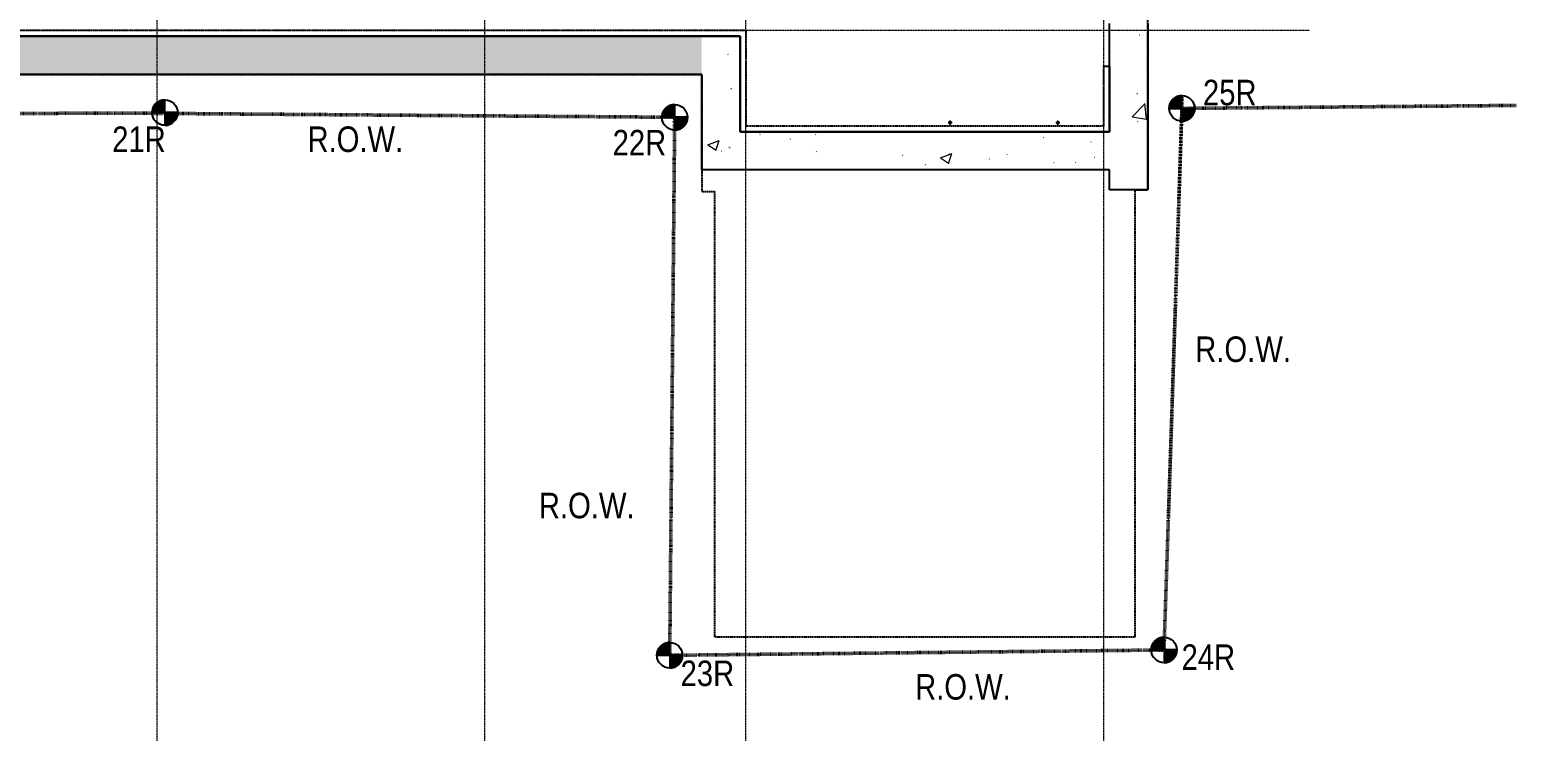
# Model space of a CAD drawing. Header units: millimetres. Extents: x 813027 to 1148939, y -931049 to -10.
# Drawn here: x 1029235 to 1087552, y -146538 to -119003 of the extents above; entities that cross this region are included whole.
import ezdxf

# ---------------------------------------------------------------- set-up
doc = ezdxf.new("R2010")
doc.units = ezdxf.units.MM
for name, pattern in [('DPA_Boundary 100', [7.5, 0, -1.5, 3, -1.5, 0, -1.5]), ('DPA_Grid _ Level 500', [5.5, 2.75, -0.75, 1.25, -0.75]), ('DPA_Hidden 100', [6, 4, -2])]:
    doc.linetypes.add(name, pattern=pattern)
for name, color, linetype, lineweight in [('A-ANNO-NOTE', 3, 'Continuous', 25), ('A-DETL', 1, 'Continuous', 25), ('A-WALL-PATT', 1, 'Continuous', 25), ('G-ANNO-TEXT', 3, 'Continuous', 9), ('I-WALL', 5, 'Continuous', 25), ('P-PIPE', 2, 'Continuous', 9), ('P-PIPE-CNTR', 2, 'Continuous', 9), ('S-GRID', 251, 'Continuous', 9), ('WALL-A', 3, 'Continuous', 25)]:
    doc.layers.add(name, color=color, linetype=linetype, lineweight=lineweight)
doc.styles.add('Arial Narrow_1', font='ARIALN.TTF', dxfattribs={"height": 1000})
pattern_1 = [(50, (-6.3, 1.8), (4554.602, -398.476), [476.25, -5238.75]), (355, (-6.3, 2), (-881.071, 4776.42), [381, -4191]), (100.451, (373, -31.4), (3673.565, 4377.916), [404.75, -4452.252]), (46.184, (-6.3, 1272), (6776.978, -1051.07), [714.375, -7858.125]), (96.636, (558.4, 1184), (5935.065, 6185.69), [607.126, -6678.38]), (351.184, (-6, 1272), (5935.12, 6185.636), [571.5, -6286.5]), (21, (628.7, 954.3), (3790.359, -2556.63), [476.25, -5238.75]), (326, (628.7, 954.3), (1545.052, 4604.703), [381, -4191]), (71.451, (944.5, 741.2), (5335.428, 2048.032), [404.75, -4452.252]), (37.5, (-6.3, 1.8), (77.215, 2113.876), [16.764, -4123.436, 16.764, -4237.736, -4206.875]), (37.5, (-6.3, 1.8), (77.215, 2113.876), [-8394.7, 16.764, -4190.111]), (7.5, (-6.3, 1.8), (1670.4916, 2504.5144), [16.764, -2408.936, 16.764, -4028.186, -1603.375]), (7.5, (-6.3, 1.8), (1670.4916, 2504.5144), [-6470.65, 16.764, -1586.611]), (327.5, (-1422.4, 1.8), (3389.7725, -143.2234), [16.764, -1570.736, 16.764, -4936.236, -6572.25]), (327.5, (-1422.4, 1.8), (3389.7725, -143.2234), [-6540.5, 16.764, -6555.486]), (317.5, (-2057.4, 1.8), (3703.232, 635.667), [16.764, -2046.986, 16.764, -3272.536, -4667.25]), (317.5, (-2057.4, 1.8), (3703.232, 635.667), [-5353.05, 16.764, -4650.486])]

# ---------------------------------------------------------------- blocks, each defined once
blk = doc.blocks.new('DPA-AR_GM_ROW_Node - Micro-12676128-4160 - LOWER PLATFORM LEVEL - REFLECTED CEILING GENERAL PLAN')
at = {"layer": 'A-ANNO-NOTE', "lineweight": 9}
h = blk.add_hatch(color=256, dxfattribs=at)
edge = h.paths.add_edge_path()
edge.add_line((-1, 0), (0, 0))
edge.add_line((0, 0), (0, -1))
edge.add_arc((0, 0), 1, 180, 270, ccw=False)
h = blk.add_hatch(color=256, dxfattribs=at)
edge = h.paths.add_edge_path()
edge.add_line((1, 0), (0, 0))
edge.add_line((0, 0), (0, 1))
edge.add_arc((0, 0), 1, 0, 90, ccw=False)
at = {"layer": 'A-ANNO-NOTE'}
for p, q in [((0, 0), (-1, 0)), ((0, 1), (0, 0)), ((0, -1), (0, 0)), ((0, 0), (1, 0))]:
    blk.add_line(p, q, dxfattribs=at)
blk.add_circle((0, 0), 1, dxfattribs=at)
for start, end in [(360, 90), (180, 270)]:
    blk.add_arc((0, 0), 1, start, end, dxfattribs=at)

msp = doc.modelspace()

# ---------------------------------------------------------------- hatches: boundary and pattern name
at = {"layer": 'A-WALL-PATT', "lineweight": 9}
h = msp.add_hatch(dxfattribs=at)
h.set_pattern_fill('FP_1', color=256, style=0, pattern_type=2)
h.set_pattern_definition(pattern_1)
h.paths.add_polyline_path([(1073100, -125293.3), (1073100, -118899.3), (1071600, -118899.3), (1071600, -125293.3)])
h.paths.add_polyline_path([(1072939.4, -114535), (1073100, -114535), (1073100, -105110), (1071600, -105110), (1071600, -114535), (1072928.5, -114535)])
h = msp.add_hatch(dxfattribs=at)
h.set_pattern_fill('FP_1', color=256, style=0, pattern_type=2)
h.set_pattern_definition(pattern_1)
h.paths.add_polyline_path([(1073100, -125293.3), (1073100, -118899.3), (1071600, -118899.3), (1071600, -125293.3)])
h.paths.add_polyline_path([(1072939.4, -114535), (1073100, -114535), (1073100, -105110), (1071600, -105110), (1071600, -114535), (1072928.5, -114535)])
h = msp.add_hatch(dxfattribs=at)
h.set_pattern_fill('FP_1', color=256, style=0, pattern_type=2)
h.set_pattern_definition(pattern_1)
h.paths.add_polyline_path([(967447.6, -120755), (1055600, -120755), (1055600, -119255), (887139.6, -119255), (887244.5, -120755), (950289.9, -120755)])
h = msp.add_hatch(dxfattribs=at)
h.set_pattern_fill('FP_1', color=256, style=0, pattern_type=2)
h.set_pattern_definition(pattern_1)
h.paths.add_polyline_path([(967447.6, -120755), (1055600, -120755), (1055600, -119255), (887139.6, -119255), (887244.5, -120755), (950289.9, -120755)])
h = msp.add_hatch(dxfattribs=at)
h.set_pattern_fill('FP_1', color=256, style=0, pattern_type=2)
h.set_pattern_definition(pattern_1)
h.paths.add_polyline_path([(1055600, -123005), (1057100, -123005), (1057100, -119255), (1055600, -119255), (1055600, -120755)])
h = msp.add_hatch(dxfattribs=at)
h.set_pattern_fill('FP_1', color=256, style=0, pattern_type=2)
h.set_pattern_definition(pattern_1)
h.paths.add_polyline_path([(1055600, -123005), (1057100, -123005), (1057100, -119255), (1055600, -119255), (1055600, -120755)])
h = msp.add_hatch(dxfattribs=at)
h.set_pattern_fill('FP_1', color=256, style=0, pattern_type=2)
h.set_pattern_definition(pattern_1)
h.paths.add_polyline_path([(1061815.2, -124505), (1071600, -124505), (1071600, -123005), (1055600, -123005), (1055600, -124505)])
h = msp.add_hatch(dxfattribs=at)
h.set_pattern_fill('FP_1', color=256, style=0, pattern_type=2)
h.set_pattern_definition(pattern_1)
h.paths.add_polyline_path([(1061815.2, -124505), (1071600, -124505), (1071600, -123005), (1055600, -123005), (1055600, -124505)])

# ---------------------------------------------------------------- linework, layer by layer
at = {"layer": 'A-DETL', "linetype": 'DPA_Hidden 100'}
for p, q in [((1073100, -125293.3), (1073100, -105110)), ((887123.5, -119025), (1057100, -119025)), ((1057330, -119025), (1057330, -122775)), ((1071370, -122775), (1071370, -120435)), ((887244.5, -120755), (1055600, -120755)), ((1055600, -120755), (1055600, -125355)), ((1057330, -122775), (1071370, -122775)), ((1055600, -125355), (1056100, -125355)), ((1056100, -125355), (1056100, -142825)), ((1072600, -125293.3), (1073100, -125293.3)), ((1072600, -142825), (1072600, -125293.3)), ((1056100, -142825), (1072600, -142825))]:
    msp.add_line(p, q, dxfattribs=at)
at = {"layer": 'A-DETL', "linetype": 'DPA_Boundary 100', "lineweight": 50}
for p, q in [((1074434.9, -122590.3), (1074434.9, -121590.3)), ((887224.8, -123014.8), (1032534.6, -122273.2)), ((1032534.6, -122273.2), (1054537.2, -122438.9)), ((1054537.2, -122438.9), (1054342.6, -143555.7)), ((1073733, -143347), (1074434.9, -122090.3)), ((1087551.8, -121974), (1074434.9, -122090.3)), ((1054342.6, -143555.7), (1073733, -143347))]:
    msp.add_line(p, q, dxfattribs=at)
at = {"layer": 'I-WALL'}
for p, q in [((1057100, -119255), (887139.6, -119255)), ((1057100, -119025), (1057330, -119025)), ((1057100, -122775), (1057100, -119255)), ((1071370, -120435), (1071600, -120435)), ((1071600, -120435), (1071600, -123005)), ((1057100, -123005), (1057100, -122775)), ((1071370, -123005), (1057100, -123005)), ((1071600, -123005), (1071370, -123005))]:
    msp.add_line(p, q, dxfattribs=at)
at = {"layer": 'P-PIPE'}
for centre, radius, start, end in [((1065340, -122650), 54.4, 106.957478, 196.957478), ((1065340, -122650), 54.4, 196.957478, 286.957478), ((1065340, -122650), 54.5, 16.957478, 106.957478), ((1065340, -122650), 54.5, 286.957478, 16.957478), ((1069570, -122650), 54.4, 106.957478, 196.957478), ((1069570, -122650), 54.4, 196.957478, 286.957478), ((1069570, -122650), 54.4, 16.957478, 106.957478), ((1069570, -122650), 54.4, 286.957478, 16.957478)]:
    msp.add_arc(centre, radius, start, end, dxfattribs=at)
at = {"layer": 'P-PIPE-CNTR'}
for p, q in [((1065260, -122650), (1065420, -122650)), ((1065340, -122730), (1065340, -122570)), ((1069490, -122650), (1069650, -122650)), ((1069570, -122730), (1069570, -122570))]:
    msp.add_line(p, q, dxfattribs=at)
at = {"layer": 'S-GRID', "linetype": 'DPA_Grid _ Level 500'}
for p, q in [((1034240, -191381.7), (1034240, -15135.4)), ((1047090, -191381.7), (1047090, -15135.4)), ((1057330, -191381.7), (1057330, -15135.4)), ((1071370, -191381.7), (1071370, -15135.4)), ((847220.5, -119025), (1079421.7, -119025))]:
    msp.add_line(p, q, dxfattribs=at)
at = {"layer": 'WALL-A'}
for p, q in [((1071600, -123005), (1071600, -118763.6)), ((1073100, -118763.6), (1073100, -125293.3)), ((887139.6, -119255), (1055600, -119255)), ((1055600, -119255), (1057100, -119255)), ((1057100, -119255), (1057100, -123005)), ((1055600, -120755), (887244.5, -120755)), ((1055600, -123005), (1055600, -120755)), ((1055600, -124505), (1055600, -123005)), ((1057100, -123005), (1071600, -123005)), ((1071600, -124505), (1055600, -124505)), ((1071600, -125293.3), (1071600, -124505)), ((1073100, -125293.3), (1071600, -125293.3))]:
    msp.add_line(p, q, dxfattribs=at)

# ---------------------------------------------------------------- block references
at = {"layer": 'A-ANNO-NOTE', "xscale": 500, "yscale": 500, "zscale": 500, "rotation": 90.00000000000034}
for p in [(1034538, -122254.6), (1074434.9, -122090.3), (1054537.2, -122438.9), (1073733, -143347), (1054342.6, -143555.7)]:
    msp.add_blockref('DPA-AR_GM_ROW_Node - Micro-12676128-4160 - LOWER PLATFORM LEVEL - REFLECTED CEILING GENERAL PLAN', p, dxfattribs=at)

# ---------------------------------------------------------------- texts
at = {"layer": 'G-ANNO-TEXT', "color": 7, "char_height": 1000, "attachment_point": 1, "style": 'Arial Narrow_1'}
for s, insert, width in [('25R', (1075261, -120968.2), 2605.484), ('21R', (1032470.5, -122800.5), 2605.484), ('R.O.W.', (1040131.4, -122800.5), 4609.703), ('22R', (1052102.6, -122934.6), 2605.484), ('R.O.W.', (1074958.5, -131042.1), 4609.703), ('R.O.W.', (1049209.2, -137177.8), 4609.703), ('24R', (1074421.7, -143128.8), 2605.484), ('23R', (1054768.3, -143761.4), 2605.484), ('R.O.W.', (1063968.5, -144294.3), 4609.703)]:
    msp.add_mtext(s, dxfattribs=dict(at, insert=insert, width=width))

doc.saveas('drawing.dxf')
